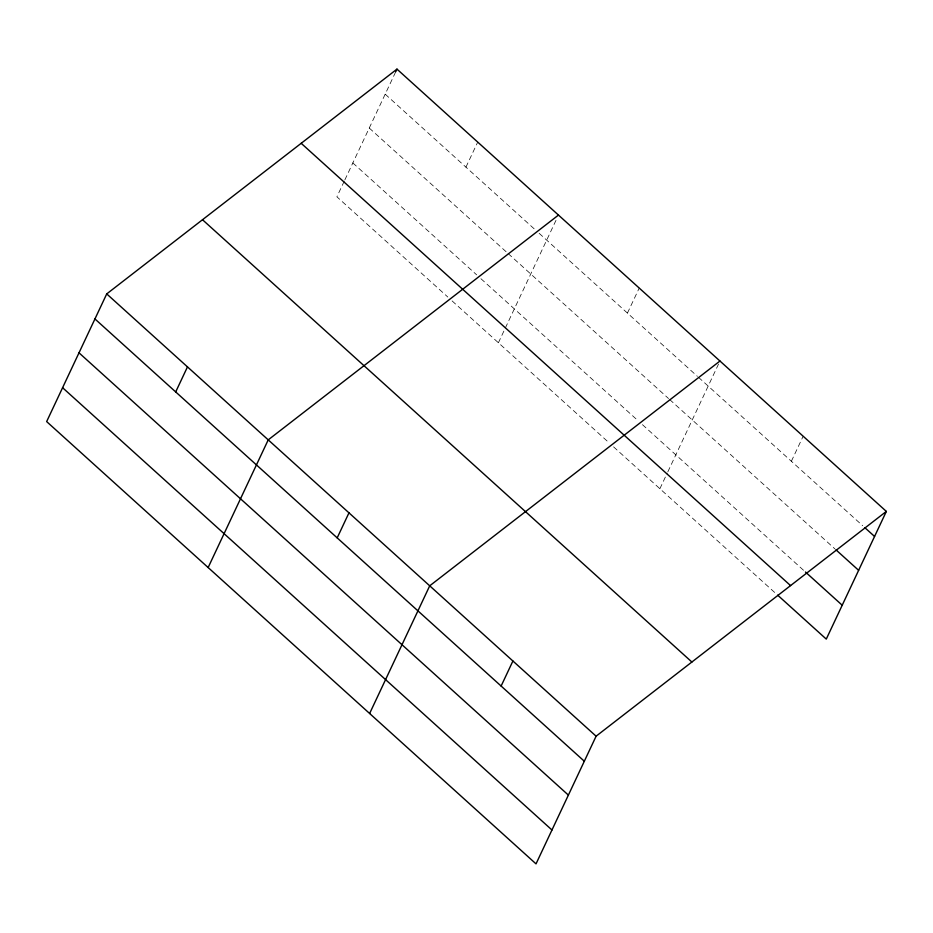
<?xml version="1.0" encoding="UTF-8"?>
<svg xmlns="http://www.w3.org/2000/svg" width="933" height="933" viewBox="0 0 933 933"><rect width="100%" height="100%" fill="white"/><g stroke="black" fill="none" stroke-linecap="round" stroke-linejoin="round"><path stroke-width="0.7" stroke-dasharray="4.67 3.5" d="M344.254 181.165L336.895 196.805L447.793 297.021M344.872 179.871L395.732 71.759M465.94 167.147L477.719 142.108M498.397 342.761L555.986 220.351M627.431 313.103L639.222 288.064M659.888 488.717L667.235 473.078M667.853 471.783L719.961 361.036M791.371 461.264L803.161 436.224M385.189 94.175L534.842 229.425M539.146 233.308L697.418 376.349M698.49 377.317L862.687 525.711M369.258 128.043L507.062 252.586M508.135 253.554L668.553 398.543M669.637 399.511L834.86 548.837M352.837 162.937L476.646 274.827M480.95 278.722L638.137 420.783M642.452 424.678L804.398 571.043M452.097 300.916L609.284 442.977M613.587 446.872L775.486 593.19"/><path stroke-width="1.4" d="M106.724 293.907L46.65 421.588L536.02 863.876L596.105 736.195L886.35 511.412L396.98 69.124L106.724 293.907L596.105 736.195M175.696 391.93L187.475 366.891M395.732 71.759L396.98 69.124M208.141 567.544L268.226 439.863L558.47 215.08M337.186 537.886L348.965 512.847M369.631 713.488L429.716 585.819L719.961 361.036M501.126 686.047L512.905 661.007M886.35 511.412L826.276 639.093L777.655 595.149M864.844 527.67L874.571 536.452M835.945 549.817L858.628 570.32M805.471 572.022L842.207 605.225M301.196 143.309L790.566 585.597M202.508 219.733L691.889 662.022M94.944 318.946L584.315 761.235M79.013 352.826L568.384 795.103M62.593 387.72L551.963 829.997"/></g></svg>
